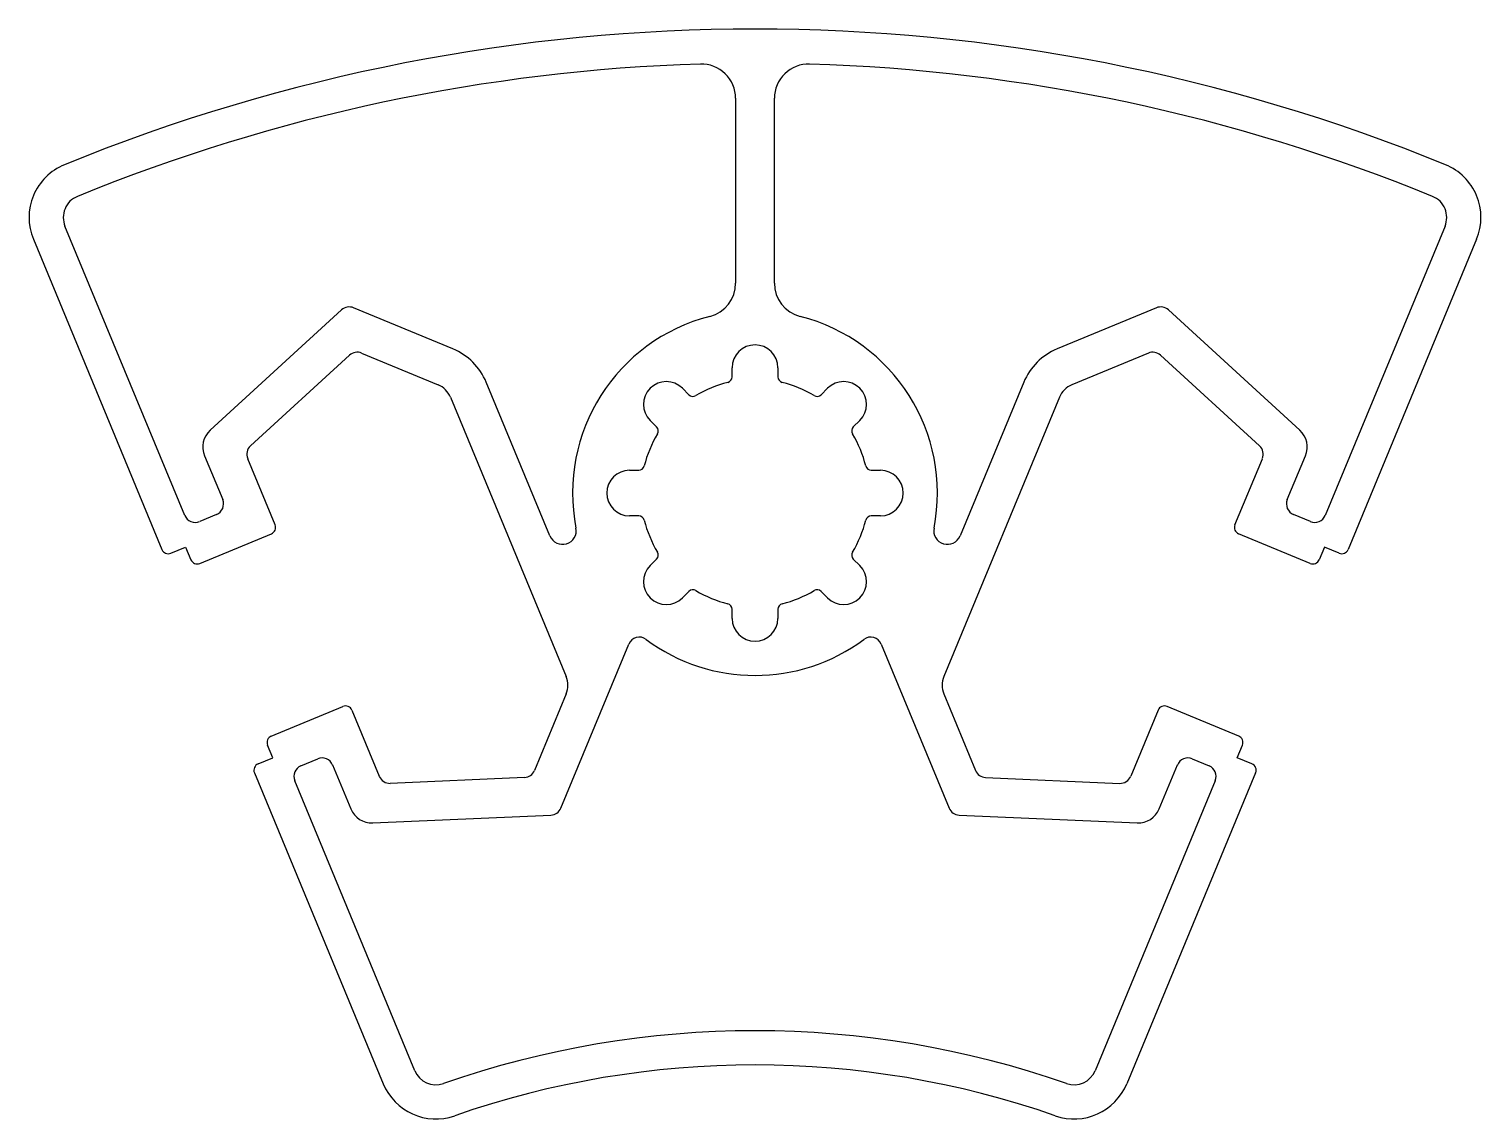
# Model space of a CAD drawing. Extents: x 1906.2 to 1969.9, y 349.7 to 397.5.
import ezdxf

# ---------------------------------------------------------------- set-up
doc = ezdxf.new("R2010")
doc.units = 0
doc.layers.get('0').update_dxf_attribs({"linetype": 'CONTINUOUS'})

msp = doc.modelspace()

# ---------------------------------------------------------------- linework, layer by layer
for p, q in [((1937.216, 394.429), (1937.216, 386.315)), ((1938.916, 386.315), (1938.916, 394.429)), ((1913.057, 376.132), (1907.804, 388.815)), ((1968.328, 388.815), (1963.074, 376.132)), ((1906.418, 388.241), (1912.054, 374.634)), ((1969.714, 388.241), (1964.077, 374.634)), ((1919.932, 385.142), (1914.172, 379.864)), ((1924.818, 383.431), (1920.461, 385.236)), ((1955.67, 385.236), (1951.313, 383.431)), ((1961.96, 379.864), (1956.199, 385.142)), ((1915.94, 379.178), (1920.282, 383.157)), ((1920.811, 383.251), (1924.168, 381.86)), ((1955.32, 383.251), (1951.964, 381.86)), ((1960.192, 379.178), (1955.849, 383.157)), ((1937.066, 382.209), (1937.066, 382.61)), ((1939.066, 382.61), (1939.066, 382.209)), ((1929.071, 375.23), (1926.28, 381.97)), ((1934.884, 381.706), (1935.167, 381.423)), ((1940.964, 381.423), (1941.248, 381.706)), ((1949.852, 381.97), (1947.06, 375.23)), ((1924.709, 381.319), (1929.786, 369.062)), ((1951.423, 381.319), (1946.345, 369.062)), ((1933.753, 380.008), (1933.47, 380.292)), ((1942.662, 380.292), (1942.378, 380.008)), ((1913.924, 378.744), (1914.72, 376.82)), ((1917.018, 375.716), (1915.816, 378.618)), ((1959.114, 375.716), (1960.316, 378.618)), ((1961.411, 376.82), (1962.208, 378.744)), ((1932.566, 378.11), (1932.967, 378.11)), ((1943.165, 378.11), (1943.566, 378.11)), ((1914.45, 376.167), (1913.711, 375.861)), ((1932.967, 376.11), (1932.566, 376.11)), ((1943.566, 376.11), (1943.165, 376.11)), ((1962.421, 375.861), (1961.682, 376.167)), ((1913.714, 374.023), (1916.856, 375.324)), ((1962.417, 374.023), (1959.276, 375.324)), ((1912.446, 374.471), (1913.093, 374.739)), ((1913.093, 374.739), (1913.323, 374.185)), ((1963.039, 374.739), (1962.809, 374.185)), ((1963.685, 374.471), (1963.039, 374.739)), ((1933.47, 373.928), (1933.753, 374.211)), ((1942.378, 374.211), (1942.662, 373.928)), ((1935.167, 372.797), (1934.884, 372.514)), ((1941.248, 372.514), (1940.964, 372.797)), ((1937.066, 371.61), (1937.066, 372.011)), ((1939.066, 372.011), (1939.066, 371.61)), ((1929.552, 363.289), (1932.531, 370.481)), ((1943.6, 370.481), (1946.58, 363.289)), ((1929.786, 368.296), (1928.396, 364.94)), ((1946.345, 368.296), (1947.736, 364.94)), ((1916.852, 366.447), (1919.994, 367.748)), ((1920.386, 367.586), (1921.588, 364.683)), ((1955.746, 367.586), (1954.544, 364.683)), ((1959.279, 366.447), (1956.138, 367.748)), ((1916.92, 365.5), (1916.69, 366.055)), ((1959.212, 365.5), (1959.442, 366.055)), ((1916.273, 365.233), (1916.92, 365.5)), ((1918.15, 365.144), (1918.889, 365.45)), ((1919.542, 365.18), (1920.339, 363.256)), ((1955.793, 363.256), (1956.589, 365.18)), ((1957.243, 365.45), (1957.982, 365.144)), ((1959.859, 365.233), (1959.212, 365.5)), ((1916.111, 364.841), (1921.763, 351.195)), ((1923.148, 351.769), (1917.879, 364.491)), ((1927.956, 364.631), (1922.072, 364.375)), ((1948.176, 364.631), (1954.06, 364.375)), ((1958.252, 364.491), (1952.983, 351.769)), ((1960.021, 364.841), (1954.369, 351.195)), ((1921.306, 362.64), (1929.112, 362.98)), ((1947.02, 362.98), (1954.825, 362.64))]:
    msp.add_line(p, q)
for centre, radius, start, end in [((1938.066, 317.465), 80, 67.75568, 112.2443), ((1938.066, 317.465), 78.5, 91.7489, 112.2443), ((1935.716, 394.429), 1.5, 360, 91.7489), ((1940.416, 394.429), 1.5, 88.25108, 179.99998), ((1938.066, 317.465), 78.5, 67.75568, 88.25108), ((1908.728, 389.198), 2.5, 112.2443, 202.49999), ((1967.404, 389.198), 2.5, 337.49999, 67.75568), ((1908.728, 389.198), 1, 112.2443, 202.49999), ((1967.404, 389.198), 1, 337.49999, 67.75568), ((1935.716, 386.315), 1.5, 284.32183, 360), ((1940.416, 386.315), 1.5, 179.99998, 255.67816), ((1920.27, 384.774), 0.5, 67.5, 132.49999), ((1955.862, 384.774), 0.5, 47.50001, 112.5), ((1938.066, 377.11), 8, 104.32183, 191.06131), ((1938.066, 377.11), 8, 348.93869, 75.67816), ((1923.785, 380.936), 2.7, 22.49999, 67.5), ((1938.066, 382.61), 1, 0, 180), ((1952.346, 380.936), 2.7, 112.5, 157.50001), ((1920.62, 382.789), 0.5, 67.49999, 132.49999), ((1955.512, 382.789), 0.5, 47.50001, 112.50001), ((1936.816, 382.209), 0.25, 283.77416, 0), ((1939.316, 382.209), 0.25, 180, 256.22584), ((1923.785, 380.936), 1, 22.49999, 67.49999), ((1934.177, 380.999), 1, 44.99999, 224.99999), ((1935.344, 381.599), 0.25, 225.00001, 301.22586), ((1938.066, 377.11), 5, 103.77416, 121.22586), ((1938.066, 377.11), 5, 58.77414, 76.22584), ((1940.787, 381.599), 0.25, 238.77414, 314.99999), ((1941.955, 380.999), 1, 314.99999, 134.99999), ((1952.346, 380.936), 1, 112.50001, 157.50001), ((1914.847, 379.127), 1, 132.49999, 202.5), ((1938.066, 377.11), 5, 148.77414, 166.22584), ((1933.576, 379.832), 0.25, 328.77414, 44.99999), ((1942.555, 379.832), 0.25, 135.00001, 211.22586), ((1938.066, 377.11), 5, 13.77416, 31.22586), ((1961.284, 379.127), 1, 337.5, 47.50001), ((1916.278, 378.81), 0.5, 132.49999, 202.49998), ((1959.854, 378.81), 0.5, 337.50002, 47.50001), ((1932.967, 378.36), 0.25, 270, 346.22584), ((1943.165, 378.36), 0.25, 193.77416, 270), ((1932.566, 377.11), 1, 90, 270), ((1943.566, 377.11), 1, 270, 90), ((1914.258, 376.629), 0.5, 292.50001, 22.5), ((1961.873, 376.629), 0.5, 157.5, 247.49999), ((1913.519, 376.323), 0.5, 202.49999, 292.50001), ((1916.741, 375.601), 0.3, 292.5, 22.49998), ((1932.967, 375.86), 0.25, 13.77416, 90), ((1938.066, 377.11), 5, 193.77416, 211.22586), ((1938.066, 377.11), 5, 328.77414, 346.22584), ((1943.165, 375.86), 0.25, 90, 166.22584), ((1959.391, 375.601), 0.3, 157.50002, 247.5), ((1962.612, 376.323), 0.5, 247.49999, 337.49999), ((1929.626, 375.46), 0.6, 202.49999, 11.06131), ((1946.506, 375.46), 0.6, 168.93869, 337.50001), ((1912.331, 374.749), 0.3, 202.49999, 292.50001), ((1933.576, 374.388), 0.25, 315.00001, 31.22586), ((1942.555, 374.388), 0.25, 148.77414, 224.99999), ((1963.8, 374.749), 0.3, 247.49999, 337.49999), ((1913.6, 374.3), 0.3, 202.50003, 292.5), ((1934.177, 373.221), 1, 134.99999, 314.99999), ((1941.955, 373.221), 1, 224.99999, 44.99999), ((1962.532, 374.3), 0.3, 247.5, 337.49997), ((1935.344, 372.62), 0.25, 58.77414, 134.99999), ((1938.066, 377.11), 5, 238.77414, 256.22584), ((1938.066, 377.11), 5, 283.77416, 301.22586), ((1940.787, 372.62), 0.25, 45.00001, 121.22586), ((1936.816, 372.011), 0.25, 0, 76.22584), ((1939.316, 372.011), 0.25, 103.77416, 180), ((1938.066, 371.61), 1, 180, 0), ((1932.993, 370.289), 0.5, 53.36049, 157.49999), ((1938.066, 377.11), 8, 233.36049, 306.63951), ((1943.138, 370.289), 0.5, 22.50001, 126.63951), ((1928.862, 368.679), 1, 337.50001, 22.49999), ((1947.269, 368.679), 1, 157.50001, 202.49999), ((1920.108, 367.471), 0.3, 22.49998, 112.5), ((1956.023, 367.471), 0.3, 67.5, 157.50002), ((1916.967, 366.17), 0.3, 112.5, 202.50002), ((1959.164, 366.17), 0.3, 337.49998, 67.5), ((1916.388, 364.955), 0.3, 112.50003, 202.49999), ((1918.341, 364.682), 0.5, 112.5, 202.49999), ((1919.08, 364.988), 0.5, 22.49995, 112.5), ((1927.934, 365.131), 0.5, 272.49999, 337.50001), ((1948.198, 365.131), 0.5, 202.49999, 267.50001), ((1957.051, 364.988), 0.5, 67.5, 157.50005), ((1957.791, 364.682), 0.5, 337.5, 67.5), ((1959.744, 364.955), 0.3, 337.50001, 67.49997), ((1922.05, 364.874), 0.5, 202.49998, 272.49999), ((1954.082, 364.874), 0.5, 267.50001, 337.50002), ((1921.263, 363.639), 1, 202.49995, 272.49999), ((1929.09, 363.48), 0.5, 272.49999, 337.49999), ((1947.041, 363.48), 0.5, 202.50001, 267.50001), ((1954.869, 363.639), 1, 267.50001, 337.50005), ((1938.066, 312.022), 41.5, 70.77628, 109.22371), ((1924.072, 352.152), 1, 202.49999, 289.22371), ((1938.066, 312.022), 40, 70.77627, 109.22371), ((1952.059, 352.152), 1, 250.77628, 337.5), ((1924.072, 352.152), 2.5, 202.49999, 289.22371), ((1952.059, 352.152), 2.5, 250.77627, 337.50001)]:
    msp.add_arc(centre, radius, start, end)

doc.saveas('drawing.dxf')
